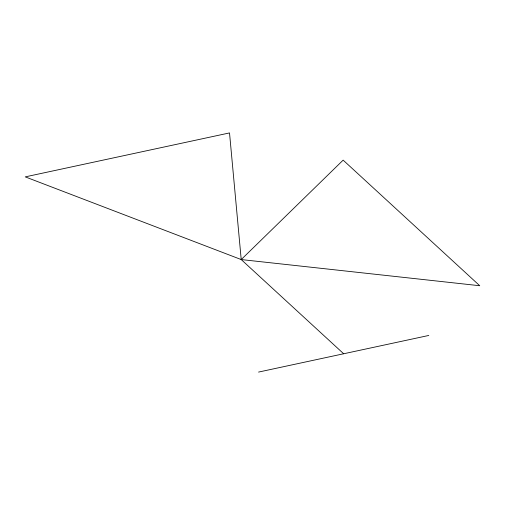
<?xml version="1.0" encoding="UTF-8"?>
<svg xmlns="http://www.w3.org/2000/svg" width="505" height="505" viewBox="0 0 505 505"><rect width="100%" height="100%" fill="white"/><g stroke="black" fill="none" stroke-linecap="round" stroke-linejoin="round"><path stroke-width="0.76" d="M241.22 259.564L343.147 160.136L479.75 285.735L241.22 259.564L25.25 176.876L229.523 132.922L241.22 259.564L343.671 353.765M258.56 372.078L428.789 335.453"/></g></svg>
